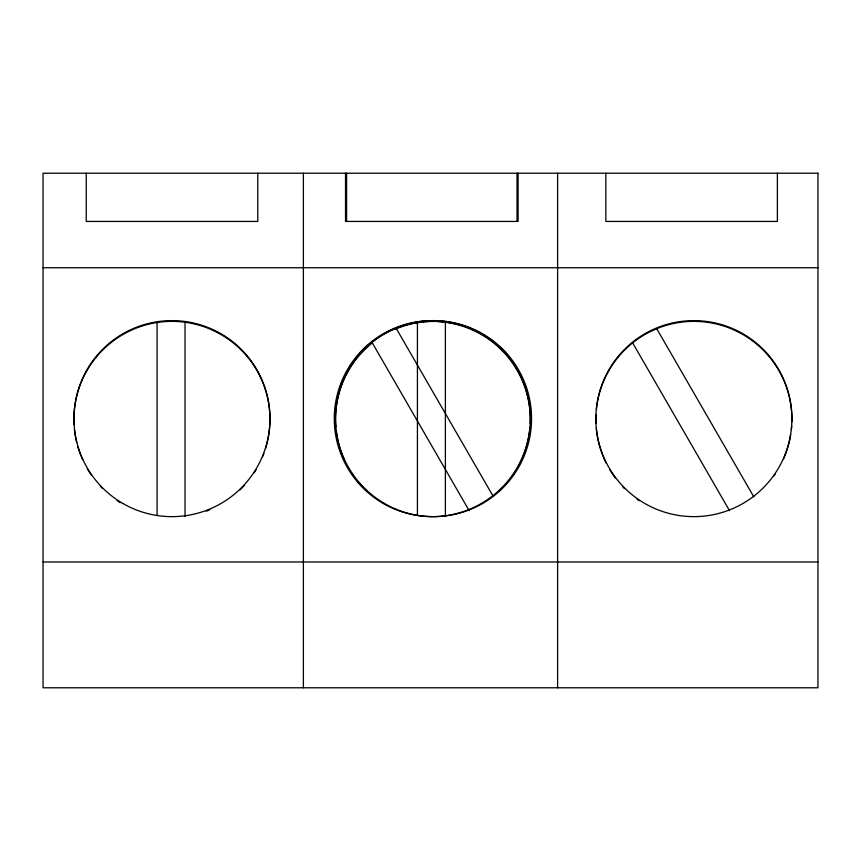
<?xml version="1.0" encoding="UTF-8"?>
<svg xmlns="http://www.w3.org/2000/svg" width="861" height="861" viewBox="0 0 861 861"><rect width="100%" height="100%" fill="white"/><g stroke="black" fill="none" stroke-linecap="round" stroke-linejoin="round"><path stroke-width="1.29" d="M43.05 267.749L817.95 267.749M43.05 561.975L817.95 561.975M656.728 328.698L753.849 496.915M632.631 342.872L729.525 510.691M396.394 328.698L492.847 495.753M469.191 510.691L372.296 342.872A98.014 98.014 0 0 0 335.822 426.948M777.375 173.222L777.375 221.438L605.853 221.438L605.853 173.222M557.616 173.222L557.616 687.778M518.107 173.222L518.107 221.438L345.519 221.438L345.519 173.222M517.03 173.222L517.03 221.438M445.385 322.262L445.385 516.525M417.424 322.509L417.424 514.932M346.585 173.222L346.585 221.438M303.384 173.222L303.384 687.778M257.773 173.222L257.773 221.438L86.251 221.438L86.251 173.222M185.04 322.262L185.04 516.525M157.089 322.509L157.089 514.932M366.98 491.33A98.014 98.014 0 0 1 357.455 481.17M352.913 475.111A98.014 98.014 0 0 1 351.514 473.023M344.335 459.989A98.014 98.014 0 0 1 336.199 430.791M394.812 329.365A98.014 98.014 0 0 1 493.342 341.742M498.228 345.756A98.014 98.014 0 0 1 509.637 357.616M74.089 424.645A98.014 98.014 0 0 1 184.125 322.132A98.014 98.014 0 0 1 265.511 448.592M263.907 453.306A98.014 98.014 0 0 1 262.53 456.836M256.234 469.428A98.014 98.014 0 0 1 254.178 472.743M244.61 485.173A98.014 98.014 0 0 1 240.036 489.898M209.836 509.787A98.014 98.014 0 0 1 206.339 511.176M120.282 502.673A98.014 98.014 0 0 1 117.064 500.585M102.158 488.198A98.014 98.014 0 0 1 100.36 486.325M91.427 475.261A98.014 98.014 0 0 1 87.295 468.771M82.645 459.763A98.014 98.014 0 0 1 77.921 447.02M76.661 442.339A98.014 98.014 0 0 1 74.477 429.574M437.948 321.54A98.014 98.014 0 0 1 530.225 423.386M529.978 427.379A98.014 98.014 0 0 1 518.483 466.059M515.212 471.645A98.014 98.014 0 0 1 512.327 475.972M503.158 487.1A98.014 98.014 0 0 1 500.37 489.898M348.953 367.808A98.014 98.014 0 0 1 350.33 365.645M354.818 359.36A98.014 98.014 0 0 1 356.432 357.337M359.812 353.408A98.014 98.014 0 0 1 433.901 321.39M596.382 409.395A98.014 98.014 0 0 1 700.154 321.584A98.014 98.014 0 0 1 791.862 421.912M791.689 425.721A98.014 98.014 0 0 1 791.367 429.574M790.678 434.773A98.014 98.014 0 0 1 783.564 458.935M775.287 473.98A98.014 98.014 0 0 1 773.974 475.885M639.206 500.725A98.014 98.014 0 0 1 637.129 499.294M624.58 488.693A98.014 98.014 0 0 1 622.815 486.885M615.464 478.189A98.014 98.014 0 0 1 609.857 469.858M606.262 463.315A98.014 98.014 0 0 1 596.264 428.197M595.941 423.171A98.014 98.014 0 0 1 595.995 414.432M817.95 173.222L43.05 173.222L43.05 687.778L817.95 687.778L817.95 173.222M122.951 503.513A98.014 98.014 0 0 0 269.967 418.629A98.014 98.014 0 0 0 122.951 333.745A98.014 98.014 0 0 0 122.951 503.513M384.544 503.513A98.014 98.014 0 0 0 531.56 418.629A98.014 98.014 0 0 0 384.544 333.745A98.014 98.014 0 0 0 384.544 503.513M383.285 503.513A98.014 98.014 0 0 0 530.301 418.629A98.014 98.014 0 0 0 383.285 333.745A98.014 98.014 0 0 0 383.285 503.513M637.452 498.767A98.014 98.014 0 0 0 791.496 427.433A98.014 98.014 0 0 0 652.703 329.688A98.014 98.014 0 0 0 637.452 498.767"/></g></svg>
